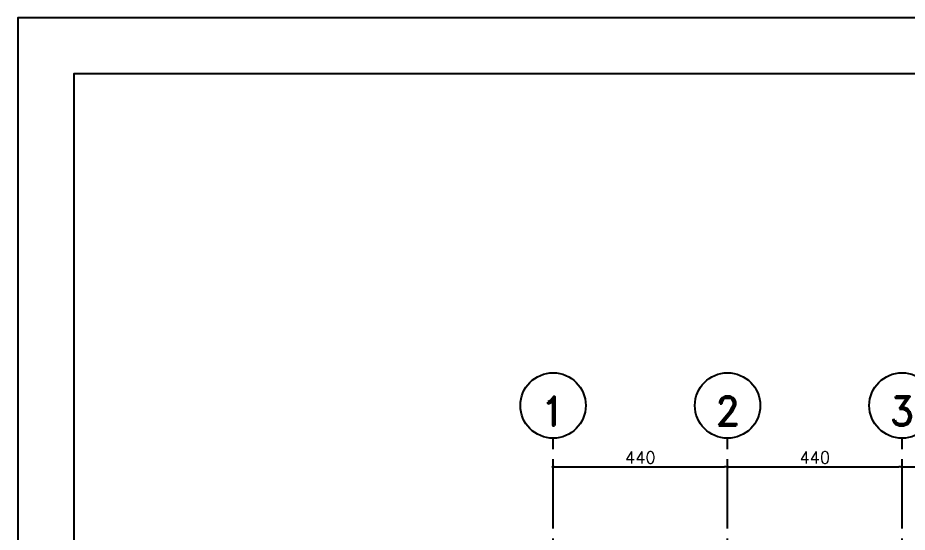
# Model space of a CAD drawing. Header units: inches. Extents: x 460503 to 460688, y 47570 to 48852.
# Drawn here: x 460506.05 to 460528.48, y 48339.35 to 48352.32 of the extents above; entities that cross this region are included whole.
import ezdxf
from ezdxf.enums import TextEntityAlignment as Align

# ---------------------------------------------------------------- set-up
doc = ezdxf.new("R2010")
doc.units = ezdxf.units.IN
doc.header["$MEASUREMENT"] = 0
for name, pattern in [('CENTER', [2, 1.25, -0.25, 0.25, -0.25]), ('DASHDOTX2', [2, 1, -0.5, 0, -0.5]), ('HIDDEN', [0.375, 0.25, -0.125])]:
    doc.linetypes.add(name, pattern=pattern)
for name, color, linetype in [('1', 1, 'Continuous'), ('3', 3, 'HIDDEN'), ('Ax', 1, 'DASHDOTX2'), ('AXE', 1, 'CENTER'), ('DIM', 8, 'Continuous'), ('lateral brace', 5, 'Continuous'), ('Layer4', 118, 'Continuous'), ('wall', 4, 'Continuous')]:
    doc.layers.add(name, color=color, linetype=linetype)
doc.styles.add('ROMAND', font='ROMAND.shx')
doc.styles.add('ROMANT', font='romant')
doc.dimstyles.new('1-100', dxfattribs={"dimtxt": 0.3, "dimasz": 0.08, "dimexe": 0.18, "dimexo": 0.0625, "dimgap": 0.09, "dimtad": 1, "dimdec": 0, "dimlfac": 100, "dimdsep": 46, "dimtxsty": 'ROMANT', "dimblk": 'DOT', "dimcen": 0.09, "dimclrd": 1, "dimclre": 1, "dimclrt": 3, "dimadec": 0, "dimazin": 0, "dimtfac": 1, "dimtdec": 0, "dimtix": 1, "dimtofl": 0, "dimtmove": 2, "dimatfit": 3, "dimldrblk": 'DOT', "dimfxl": 1, "dimtolj": 1, "dimarcsym": 0})

# ---------------------------------------------------------------- blocks, each defined once
blk = doc.blocks.new('DOT')
at = {"layer": 'DIM', "color": 0, "linetype": 'ByBlock'}
blk.add_line((-0.5, 0), (-1, 0), dxfattribs=at)
at = {"layer": 'DIM', "color": 0, "linetype": 'ByBlock', "const_width": 0.5}
blk.add_lwpolyline([(-0.25, 0, 1), (0.25, 0, 1)], format="xyb", close=True, dxfattribs=at)
blk = doc.blocks.new('*D239')
at = {"layer": 'Defpoints', "color": 0, "transparency": 16777216}
for p in [(460523.945, 48340.993), (460519.545, 48340.416), (460523.945, 48340.416)]:
    blk.add_point(p, dxfattribs=at)
at = {"layer": 'wall', "color": 1, "lineweight": -2, "transparency": 16777216}
for p, q in [((460519.545, 48340.478), (460519.545, 48341.173)), ((460519.625, 48340.993), (460523.865, 48340.993)), ((460523.945, 48340.478), (460523.945, 48341.173))]:
    blk.add_line(p, q, dxfattribs=at)
at = {"layer": 'wall', "color": 1, "lineweight": -2, "transparency": 16777216, "xscale": 0.08, "yscale": 0.08, "zscale": 0.08, "rotation": 180}
blk.add_blockref('DOT', (460519.545, 48340.993), dxfattribs=at)
at = {"layer": 'wall', "color": 1, "lineweight": -2, "transparency": 16777216, "xscale": 0.08, "yscale": 0.08, "zscale": 0.08}
blk.add_blockref('DOT', (460523.945, 48340.993), dxfattribs=at)
at = {"layer": 'wall', "color": 3, "transparency": 16777216, "insert": (460521.745, 48341.233), "char_height": 0.3, "attachment_point": 5, "style": 'ROMANT'}
blk.add_mtext('\\A1;440', dxfattribs=at)
blk = doc.blocks.new('_Dot')
at = {"layer": 'DIM', "color": 0, "lineweight": -2}
blk.add_line((-0.5, 0), (-1, 0), dxfattribs=at)
at = {"layer": 'DIM', "color": 0, "const_width": 0.5}
blk.add_lwpolyline([(-0.25, 0, 1), (0.25, 0, 1)], format="xyb", close=True, dxfattribs=at)
blk = doc.blocks.new('*D240')
at = {"layer": 'Defpoints', "color": 0, "transparency": 16777216}
for p in [(460528.345, 48340.993), (460523.945, 48340.416), (460528.345, 48340.416)]:
    blk.add_point(p, dxfattribs=at)
at = {"layer": 'wall', "color": 1, "lineweight": -2, "transparency": 16777216}
for p, q in [((460523.945, 48340.478), (460523.945, 48341.173)), ((460524.025, 48340.993), (460528.265, 48340.993)), ((460528.345, 48340.478), (460528.345, 48341.173))]:
    blk.add_line(p, q, dxfattribs=at)
at = {"layer": 'wall', "color": 1, "lineweight": -2, "transparency": 16777216, "xscale": 0.08, "yscale": 0.08, "zscale": 0.08, "rotation": 180}
blk.add_blockref('DOT', (460523.945, 48340.993), dxfattribs=at)
at = {"layer": 'wall', "color": 1, "lineweight": -2, "transparency": 16777216, "xscale": 0.08, "yscale": 0.08, "zscale": 0.08}
blk.add_blockref('DOT', (460528.345, 48340.993), dxfattribs=at)
at = {"layer": 'wall', "color": 3, "transparency": 16777216, "insert": (460526.145, 48341.233), "char_height": 0.3, "attachment_point": 5, "style": 'ROMANT'}
blk.add_mtext('\\A1;440', dxfattribs=at)
blk = doc.blocks.new('*D241')
at = {"layer": 'Defpoints', "color": 0, "transparency": 16777216}
for p in [(460532.745, 48340.993), (460528.345, 48340.416), (460532.745, 48340.416)]:
    blk.add_point(p, dxfattribs=at)
at = {"layer": 'wall', "color": 1, "lineweight": -2, "transparency": 16777216}
for p, q in [((460528.345, 48340.478), (460528.345, 48341.173)), ((460528.425, 48340.993), (460532.665, 48340.993)), ((460532.745, 48340.478), (460532.745, 48341.173))]:
    blk.add_line(p, q, dxfattribs=at)
at = {"layer": 'wall', "color": 1, "lineweight": -2, "transparency": 16777216, "xscale": 0.08, "yscale": 0.08, "zscale": 0.08, "rotation": 180}
blk.add_blockref('DOT', (460528.345, 48340.993), dxfattribs=at)
at = {"layer": 'wall', "color": 1, "lineweight": -2, "transparency": 16777216, "xscale": 0.08, "yscale": 0.08, "zscale": 0.08}
blk.add_blockref('DOT', (460532.745, 48340.993), dxfattribs=at)
at = {"layer": 'wall', "color": 3, "transparency": 16777216, "insert": (460530.545, 48341.233), "char_height": 0.3, "attachment_point": 5, "style": 'ROMANT'}
blk.add_mtext('\\A1;440', dxfattribs=at)

msp = doc.modelspace()

# ---------------------------------------------------------------- linework, layer by layer
at = {"layer": '1'}
msp.add_lwpolyline([(460507.46120186, 48294.2756538), (460588.72955203, 48294.2756538), (460588.72955203, 48350.90865043), (460507.46120186, 48350.90865043)], close=True, dxfattribs=at)
at = {"layer": 'Ax', "linetype": 'Continuous', "ltscale": 0.5}
for centre in [(460519.54531212, 48342.54324604), (460523.94531212, 48342.54324604), (460528.34531211, 48342.54294399)]:
    msp.add_circle(centre, 0.825, dxfattribs=at)
at = {"layer": 'AXE'}
for p, q in [((460519.54536958, 48317.4396739), (460519.54536958, 48341.71639824)), ((460523.94536958, 48317.4396739), (460523.94536958, 48341.71639824)), ((460528.34536957, 48317.4396739), (460528.34536957, 48341.71609619))]:
    msp.add_line(p, q, dxfattribs=at)
at = {"layer": 'DIM'}
msp.add_lwpolyline([(460506.04537694, 48292.85982888), (460590.14537694, 48292.85982888), (460590.14537694, 48352.32447535), (460506.04537694, 48352.32447535)], close=True, dxfattribs=at)
at = {"layer": 'lateral brace'}
msp.add_lwpolyline([(460506.04537694, 48292.85982888), (460590.14537694, 48292.85982888), (460590.14537694, 48352.32447535), (460506.04537694, 48352.32447535)], close=True, dxfattribs=at)
at = {"layer": 'Layer4'}
msp.add_lwpolyline([(460590.14537694, 48352.32447535), (460506.04537694, 48352.32447535), (460506.04537694, 48292.85982888), (460590.14537694, 48292.85982888)], close=True, dxfattribs=at)

# ---------------------------------------------------------------- texts
at = {"layer": '3', "color": 3, "style": 'ROMAND'}
for s, p in [('1', (460519.54768776, 48342.40284329, 0.00000001)), ('2', (460523.94768776, 48342.40284329, 0.00000001)), ('3', (460528.34768775, 48342.40254125, 0.00000001))]:
    msp.add_text(s, height=0.7299072, dxfattribs=at).set_placement(p, align=Align.MIDDLE_CENTER)

# ---------------------------------------------------------------- dimensions: what is measured, and where the dimension line sits
at = {"layer": 'wall'}
for base, p1, p2, picture, middle in [((460523.94536958, 48340.99285173), (460519.54536958, 48340.4159287), (460523.94536958, 48340.4159287), '*D239', (460521.74536958, 48341.23285173)), ((460528.34536958, 48340.99286876), (460523.94536958, 48340.4159287), (460528.34536958, 48340.4159287), '*D240', (460526.14536958, 48341.23286876)), ((460532.74536958, 48340.9932589), (460528.34536958, 48340.4159287), (460532.74536958, 48340.41592871), '*D241', (460530.54536958, 48341.2332589))]:
    dim = msp.add_linear_dim(base=base, p1=p1, p2=p2, dimstyle='1-100', dxfattribs=at)
    dim.commit()
    dim.dimension.update_dxf_attribs({"geometry": picture, "text_midpoint": middle})

doc.saveas('drawing.dxf')
